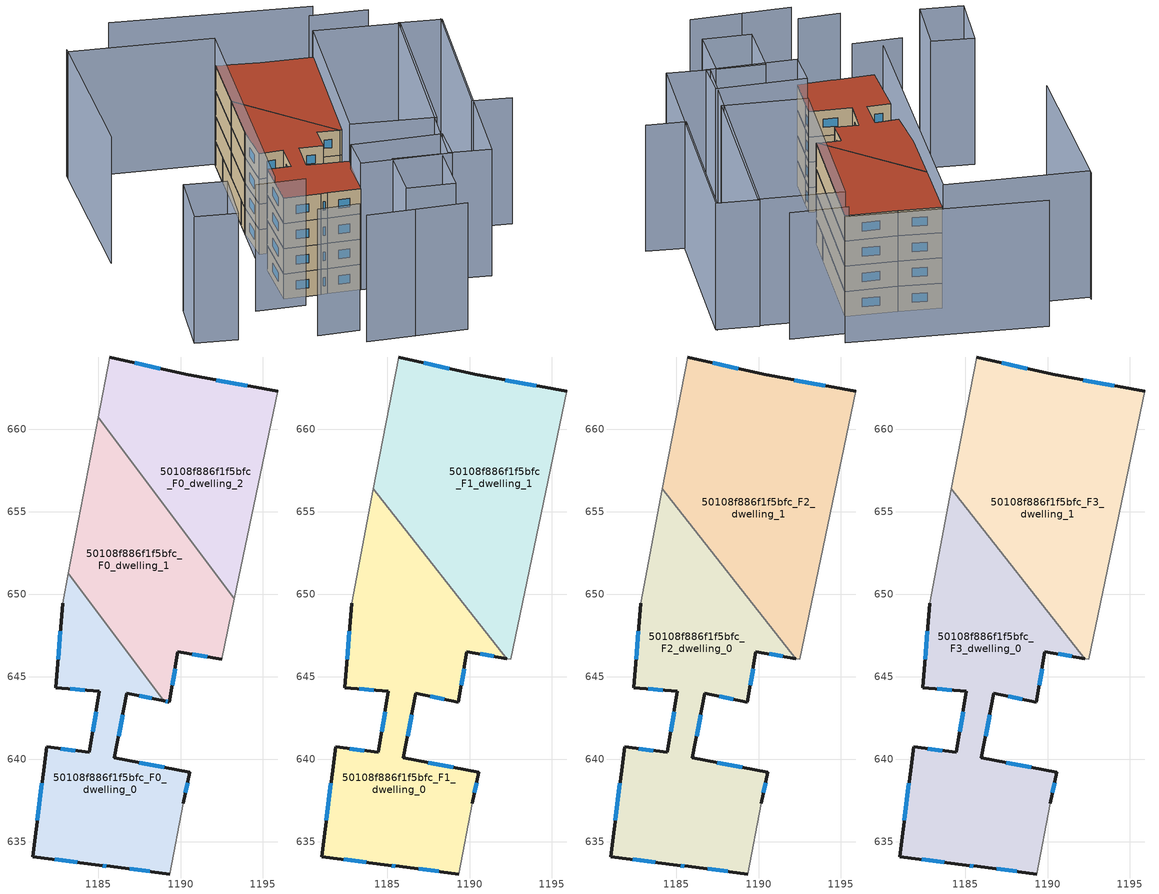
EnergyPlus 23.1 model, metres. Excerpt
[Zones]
50108f886f1f5bfc_F0_dwelling_0
 floor ground (EU_floor_Construction): 1183.2,651.27 1188.99,643.54 1186.75,644 1185.99,640.09 1190.55,639.21 1190.18,637.34 1189.34,633.05 1185.73,633.5 1185.08,633.58 1181.03,634.11 1181.88,640.75 1184.48,640.42 1185.08,644.13 1182.45,644.34 1182.86,649.47 z0
 wall outside (EU_wall_Construction): 1182.86,649.47 1182.45,644.34 1185.08,644.13 1184.48,640.42 1181.88,640.75 1181.03,634.11 1185.08,633.58 1185.73,633.5 1189.34,633.05 / 1190.18,637.34 1190.55,639.21 1185.99,640.09 1186.75,644 1188.99,643.54 z0:3
 wall adiabatic (EU_wall_Construction): 1183.2,651.27 1182.86,649.47 / 1189.34,633.05 1190.18,637.34 z0:3
 wall to 50108f886f1f5bfc_F0_dwelling_1 (EU_wall_Construction): 1188.99,643.54 1183.2,651.27 z0:3
 window (EU_Window_Construction): 1182.72,647.77 1182.59,646.05 / 1187.5,643.84 1188.24,643.69 / 1186.24,641.39 1186.5,642.7 / 1189.03,639.51 1187.51,639.8 / 1190.3,637.97 1190.42,638.59 / 1186.93,633.35 1188.14,633.2 / 1185.29,633.56 1185.51,633.53 / 1182.38,633.93 1183.73,633.76 / 1181.6,638.54 1181.31,636.32 / 1183.61,640.53 1182.75,640.65 / 1184.88,642.9 1184.68,641.66 / 1183.33,644.28 1184.2,644.2 z1:2
50108f886f1f5bfc_F0_dwelling_1
 floor ground (EU_floor_Construction): 1185.01,660.75 1193.27,649.72 1192.5,646.08 1189.84,646.53 1189.33,643.47 1188.99,643.54 1183.2,651.27 z0
 wall outside (EU_wall_Construction): 1188.99,643.54 1189.33,643.47 1189.84,646.53 1192.5,646.08 z0:3
 wall adiabatic (EU_wall_Construction): 1185.01,660.75 1183.2,651.27 / 1192.5,646.08 1193.27,649.72 z0:3
 wall to 50108f886f1f5bfc_F0_dwelling_2 (EU_wall_Construction): 1193.26,649.72 1185.01,660.75 z0:3
 window (EU_Window_Construction): 1189.5,644.49 1189.67,645.51 / 1189.1,643.52 1189.22,643.5 / 1190.73,646.38 1191.61,646.22 z1:2
50108f886f1f5bfc_F0_dwelling_2
 floor ground (EU_floor_Construction): 1195.91,662.32 1193.27,649.72 1185.01,660.75 1185.7,664.39 1190.32,663.33 z0
 wall outside (EU_wall_Construction): 1195.91,662.32 1190.32,663.33 1185.7,664.39 z0:3
 wall adiabatic (EU_wall_Construction): 1185.7,664.39 1185.01,660.75 / 1193.27,649.72 1195.91,662.32 z0:3
 window (EU_Window_Construction): 1188.78,663.69 1187.24,664.04 / 1194.05,662.66 1192.18,663 z1:2
50108f886f1f5bfc_F1_dwelling_0
 floor to 50108f886f1f5bfc_F0_dwelling_0 (EU_floor_Construction): 1183.2,651.27 1188.99,643.54 1186.75,644 1185.99,640.09 1190.55,639.21 1190.18,637.34 1189.34,633.05 1185.73,633.5 1185.08,633.58 1181.03,634.11 1181.88,640.75 1184.48,640.42 1185.08,644.13 1182.45,644.34 1182.86,649.47 z3
 floor to 50108f886f1f5bfc_F0_dwelling_1 (EU_floor_Construction): 1184.18,656.41 1192.26,646.12 1189.84,646.53 1189.33,643.47 1188.99,643.54 1183.2,651.27 z3
 wall outside (EU_wall_Construction): 1182.86,649.47 1182.45,644.34 1185.08,644.13 1184.48,640.42 1181.88,640.75 1181.03,634.11 1185.08,633.58 1185.73,633.5 1189.34,633.05 / 1190.18,637.34 1190.55,639.21 1185.99,640.09 1186.75,644 1189.33,643.47 1189.84,646.53 1192.26,646.12 z3:6
 wall adiabatic (EU_wall_Construction): 1184.18,656.41 1182.86,649.47 / 1189.34,633.05 1190.18,637.34 z3:6
 wall to 50108f886f1f5bfc_F1_dwelling_1 (EU_wall_Construction): 1192.26,646.12 1184.18,656.41 z3:6
 window (EU_Window_Construction): 1182.72,647.77 1182.59,646.05 / 1190.65,646.39 1191.46,646.25 / 1189.5,644.49 1189.67,645.51 / 1187.61,643.82 1188.47,643.65 / 1186.24,641.39 1186.5,642.7 / 1189.03,639.51 1187.51,639.8 / 1190.3,637.97 1190.42,638.59 / 1186.93,633.35 1188.14,633.2 / 1185.29,633.56 1185.51,633.53 / 1182.38,633.93 1183.73,633.76 / 1181.6,638.54 1181.31,636.32 / 1183.61,640.53 1182.75,640.65 / 1184.88,642.9 1184.68,641.66 / 1183.33,644.28 1184.2,644.2 z4:5
50108f886f1f5bfc_F1_dwelling_1
 floor to 50108f886f1f5bfc_F0_dwelling_1 (EU_floor_Construction): 1185,660.75 1193.26,649.72 1192.5,646.08 1192.26,646.12 1184.18,656.41 z3
 floor to 50108f886f1f5bfc_F0_dwelling_2 (EU_floor_Construction): 1195.91,662.32 1193.26,649.72 1185,660.75 1185.7,664.39 1190.32,663.33 z3
 wall outside (EU_wall_Construction): 1195.91,662.32 1190.32,663.33 1185.7,664.39 z3:6
 wall adiabatic (EU_wall_Construction): 1192.26,646.12 1192.5,646.08 1195.91,662.32 / 1185.7,664.39 1184.18,656.41 z3:6
 window (EU_Window_Construction): 1188.78,663.69 1187.24,664.04 / 1194.05,662.66 1192.18,663 z4:5
50108f886f1f5bfc_F2_dwelling_0
 floor to 50108f886f1f5bfc_F1_dwelling_0 (EU_floor_Construction): 1184.18,656.41 1192.26,646.12 1189.84,646.53 1189.33,643.47 1186.75,644 1185.99,640.09 1190.55,639.21 1190.18,637.34 1189.34,633.05 1185.73,633.5 1185.08,633.58 1181.03,634.11 1181.88,640.75 1184.48,640.42 1185.08,644.13 1182.45,644.34 1182.86,649.47 z6
 wall outside (EU_wall_Construction): 1182.86,649.47 1182.45,644.34 1185.08,644.13 1184.48,640.42 1181.88,640.75 1181.03,634.11 1185.08,633.58 1185.73,633.5 1189.34,633.05 / 1190.18,637.34 1190.55,639.21 1185.99,640.09 1186.75,644 1189.33,643.47 1189.84,646.53 1192.26,646.12 z6:9
 wall adiabatic (EU_wall_Construction): 1184.18,656.41 1182.86,649.47 / 1189.34,633.05 1190.18,637.34 z6:9
 wall to 50108f886f1f5bfc_F2_dwelling_1 (EU_wall_Construction): 1192.26,646.12 1184.18,656.41 z6:9
 window (EU_Window_Construction): 1182.72,647.77 1182.59,646.05 / 1190.65,646.39 1191.46,646.25 / 1189.5,644.49 1189.67,645.51 / 1187.61,643.82 1188.47,643.65 / 1186.24,641.39 1186.5,642.7 / 1189.03,639.51 1187.51,639.8 / 1190.3,637.97 1190.42,638.59 / 1186.93,633.35 1188.14,633.2 / 1185.29,633.56 1185.51,633.53 / 1182.38,633.93 1183.73,633.76 / 1181.6,638.54 1181.31,636.32 / 1183.61,640.53 1182.75,640.65 / 1184.88,642.9 1184.68,641.66 / 1183.33,644.28 1184.2,644.2 z7:8
50108f886f1f5bfc_F2_dwelling_1
 floor to 50108f886f1f5bfc_F1_dwelling_1 (EU_floor_Construction): 1195.91,662.32 1192.5,646.08 1192.26,646.12 1184.18,656.41 1185.7,664.39 1190.32,663.33 z6
 wall outside (EU_wall_Construction): 1195.91,662.32 1190.32,663.33 1185.7,664.39 z6:9
 wall adiabatic (EU_wall_Construction): 1192.26,646.12 1192.5,646.08 1195.91,662.32 / 1185.7,664.39 1184.18,656.41 z6:9
 window (EU_Window_Construction): 1188.78,663.69 1187.24,664.04 / 1194.05,662.66 1192.18,663 z7:8
50108f886f1f5bfc_F3_dwelling_0
 floor to 50108f886f1f5bfc_F2_dwelling_0 (EU_floor_Construction): 1184.18,656.41 1192.26,646.12 1189.84,646.53 1189.33,643.47 1186.75,644 1185.99,640.09 1190.55,639.21 1190.18,637.34 1189.34,633.05 1185.73,633.5 1185.08,633.58 1181.03,634.11 1181.88,640.75 1184.48,640.42 1185.08,644.13 1182.45,644.34 1182.86,649.47 z9
 wall outside (EU_wall_Construction): 1182.86,649.47 1182.45,644.34 1185.08,644.13 1184.48,640.42 1181.88,640.75 1181.03,634.11 1185.08,633.58 1185.73,633.5 1189.34,633.05 / 1190.18,637.34 1190.55,639.21 1185.99,640.09 1186.75,644 1189.33,643.47 1189.84,646.53 1192.26,646.12 z9:12
 wall adiabatic (EU_wall_Construction): 1184.18,656.41 1182.86,649.47 / 1189.34,633.05 1190.18,637.34 z9:12
 wall to 50108f886f1f5bfc_F3_dwelling_1 (EU_wall_Construction): 1192.26,646.12 1184.18,656.41 z9:12
 window (EU_Window_Construction): 1182.72,647.77 1182.59,646.05 / 1190.65,646.39 1191.46,646.25 / 1189.5,644.49 1189.67,645.51 / 1187.61,643.82 1188.47,643.65 / 1186.24,641.39 1186.5,642.7 / 1189.03,639.51 1187.51,639.8 / 1190.3,637.97 1190.42,638.59 / 1186.93,633.35 1188.14,633.2 / 1185.29,633.56 1185.51,633.53 / 1182.38,633.93 1183.73,633.76 / 1181.6,638.54 1181.31,636.32 / 1183.61,640.53 1182.75,640.65 / 1184.88,642.9 1184.68,641.66 / 1183.33,644.28 1184.2,644.2 z10:11
 roof outside (EU_roof_Construction): 1189.34,633.05 1190.18,637.34 1190.55,639.21 1185.99,640.09 1186.75,644 1189.33,643.47 1189.84,646.53 1192.26,646.12 1184.18,656.41 1182.86,649.47 1182.45,644.34 1185.08,644.13 1184.48,640.42 1181.88,640.75 1181.03,634.11 1185.08,633.58 1185.73,633.5 z12
50108f886f1f5bfc_F3_dwelling_1
 floor to 50108f886f1f5bfc_F2_dwelling_1 (EU_floor_Construction): 1195.91,662.32 1192.5,646.08 1192.26,646.12 1184.18,656.41 1185.7,664.39 1190.32,663.33 z9
 wall outside (EU_wall_Construction): 1195.91,662.32 1190.32,663.33 1185.7,664.39 z9:12
 wall adiabatic (EU_wall_Construction): 1192.26,646.12 1192.5,646.08 1195.91,662.32 / 1185.7,664.39 1184.18,656.41 z9:12
 window (EU_Window_Construction): 1188.78,663.69 1187.24,664.04 / 1194.05,662.66 1192.18,663 z10:11
 roof outside (EU_roof_Construction): 1192.5,646.08 1195.91,662.32 1190.32,663.33 1185.7,664.39 1184.18,656.41 1192.26,646.12 z12
shading: 1190.77,621.27 1196.37,620.57 / 1185.5,621.97 1190.77,621.31 / 1181.24,625.14 1185.8,624.63 / 1177.31,632.72 1182.67,631.99 / 1209.65,640.74 1205.43,641.65 / 1205.43,641.65 1209.41,660.05 / 1170.36,667.93 1185.81,664.99 / 1185.81,664.99 1179.85,633.67 / 1170.44,668.42 1167.3,648.47 / 1203.14,664.8 1196.87,665.84 / 1198.05,667.78 1176.82,672.4 / 1198.05,631.86 1196.87,625.13 / 1196.87,625.13 1191.64,626.05 / 1191.64,626.05 1192.82,632.78 / 1192.82,632.78 1198.05,631.86 / 1168.58,628.56 1170.25,635.7 / 1170.25,635.7 1174.84,634.63 / 1174.84,634.63 1173.17,627.49 / 1173.17,627.49 1168.58,628.56 / 1199.75,635.95 1199.12,631.62 / 1199.12,631.62 1189.34,633.05 / 1189.34,633.05 1189.97,637.37 / 1189.97,637.37 1199.75,635.95 / 1198.66,631.77 1204.93,660.86 / 1204.93,660.86 1209.52,659.87 / 1209.52,659.87 1203.24,630.78 / 1203.24,630.78 1198.66,631.77 / 1191.56,641.6 1195.96,662.58 / 1195.96,662.58 1205.08,660.67 / 1205.08,660.67 1200.68,639.69 / 1200.68,639.69 1191.56,641.6 z0:15
[Building]
EU S2 Campaign: North Axis=0; Terrain=City; Solar Distribution=FullExterior
[Site:Location]
Bologna: Latitude=44.5; Longitude=11.25; Time Zone=1; Elevation=37
[SizingPeriod:WeatherFileDays]
AnnualSizingPeriod: Begin Month=1; Begin Day of Month=1; End Month=12; End Day of Month=31; Day of Week for Start Day=Monday; Use Weather File Daylight Saving Period=No; Use Weather File Rain and Snow Indicators=No
[MATERIAL]
EU_InternalMass_Material: Roughness=MediumRough; Thickness=0.1; Conductivity=1; Density=1800; Specific Heat=900; Thermal Absorptance=0.9; Solar Absorptance=0.7; Visible Absorptance=0.7
[MATERIAL:NOMASS] Roughness=MediumRough; Thermal Absorptance=0.9; Solar Absorptance=0.7; Visible Absorptance=0.7
Name | Thermal Resistance
EU_wall_NoMass | 0.937881
EU_roof_NoMass | 0.548572
EU_floor_NoMass | 0.71348
[WINDOWMATERIAL:SIMPLEGLAZINGSYSTEM]
EU_Window_SimpleGlazing: UFactor=4.25633; Solar Heat Gain Coefficient=0.85; Visible Transmittance=0.85
[CONSTRUCTION]
EU_wall_Construction: EU_wall_NoMass
EU_roof_Construction: EU_roof_NoMass
EU_floor_Construction: EU_floor_NoMass
EU_Window_Construction: EU_Window_SimpleGlazing
EU_InternalMass_Construction: EU_InternalMass_Material
[ZONE] Type=1; Multiplier=1; Ceiling Height=autocalculate; Floor Area=autocalculate; Part of Total Floor Area=Yes
Name | Volume
50108f886f1f5bfc_F0_dwelling_0 | 255.928
50108f886f1f5bfc_F1_dwelling_0 | 383.894
50108f886f1f5bfc_F2_dwelling_0; 50108f886f1f5bfc_F3_dwelling_0 | 383.903
50108f886f1f5bfc_F0_dwelling_1 | 255.932
50108f886f1f5bfc_F1_dwelling_1 | 383.889
50108f886f1f5bfc_F2_dwelling_1; 50108f886f1f5bfc_F3_dwelling_1 | 383.892
50108f886f1f5bfc_F0_dwelling_2 | 255.929
[INTERNALMASS] Construction=EU_InternalMass_Construction
Name | Zone or ZoneList | Surface Area
50108f886f1f5bfc_F0_dwelling_0_EU_InternalMass | 50108f886f1f5bfc_F0_dwelling_0 | 85.3093
50108f886f1f5bfc_F0_dwelling_1_EU_InternalMass | 50108f886f1f5bfc_F0_dwelling_1 | 85.3107
50108f886f1f5bfc_F0_dwelling_2_EU_InternalMass | 50108f886f1f5bfc_F0_dwelling_2 | 85.3095
50108f886f1f5bfc_F1_dwelling_0_EU_InternalMass | 50108f886f1f5bfc_F1_dwelling_0 | 127.968
50108f886f1f5bfc_F1_dwelling_1_EU_InternalMass | 50108f886f1f5bfc_F1_dwelling_1 | 127.964
50108f886f1f5bfc_F2_dwelling_0_EU_InternalMass | 50108f886f1f5bfc_F2_dwelling_0 | 127.968
50108f886f1f5bfc_F2_dwelling_1_EU_InternalMass | 50108f886f1f5bfc_F2_dwelling_1 | 127.964
50108f886f1f5bfc_F3_dwelling_0_EU_InternalMass | 50108f886f1f5bfc_F3_dwelling_0 | 127.968
50108f886f1f5bfc_F3_dwelling_1_EU_InternalMass | 50108f886f1f5bfc_F3_dwelling_1 | 127.964
[OTHEREQUIPMENT] Fuel Type=Electricity; Design Level Calculation Method=Watts/Area; Power per Zone Floor Area=1; Fraction Latent=0; Fraction Radiant=0; Fraction Lost=0; Carbon Dioxide Generation Rate=0; EndUse Subcategory=EU_Step8_InternalGains
Name | Zone or ZoneList or Space or SpaceList | Schedule
EU_Step8_InternalGain_50108f886f1f5bfc_F0_dwelling_0_f000 | 50108f886f1f5bfc_F0_dwelling_0 | EU_Step8_GainSchedule_50108f886f1f5bfc_F0_dwelling_0_f000
EU_Step8_InternalGain_50108f886f1f5bfc_F0_dwelling_1_f000 | 50108f886f1f5bfc_F0_dwelling_1 | EU_Step8_GainSchedule_50108f886f1f5bfc_F0_dwelling_1_f000
EU_Step8_InternalGain_50108f886f1f5bfc_F0_dwelling_2_f000 | 50108f886f1f5bfc_F0_dwelling_2 | EU_Step8_GainSchedule_50108f886f1f5bfc_F0_dwelling_2_f000
EU_Step8_InternalGain_50108f886f1f5bfc_F1_dwelling_0_f000 | 50108f886f1f5bfc_F1_dwelling_0 | EU_Step8_GainSchedule_50108f886f1f5bfc_F1_dwelling_0_f000
EU_Step8_InternalGain_50108f886f1f5bfc_F1_dwelling_1_f000 | 50108f886f1f5bfc_F1_dwelling_1 | EU_Step8_GainSchedule_50108f886f1f5bfc_F1_dwelling_1_f000
EU_Step8_InternalGain_50108f886f1f5bfc_F2_dwelling_0_f000 | 50108f886f1f5bfc_F2_dwelling_0 | EU_Step8_GainSchedule_50108f886f1f5bfc_F2_dwelling_0_f000
EU_Step8_InternalGain_50108f886f1f5bfc_F2_dwelling_1_f000 | 50108f886f1f5bfc_F2_dwelling_1 | EU_Step8_GainSchedule_50108f886f1f5bfc_F2_dwelling_1_f000
EU_Step8_InternalGain_50108f886f1f5bfc_F3_dwelling_0_f000 | 50108f886f1f5bfc_F3_dwelling_0 | EU_Step8_GainSchedule_50108f886f1f5bfc_F3_dwelling_0_f000
EU_Step8_InternalGain_50108f886f1f5bfc_F3_dwelling_1_f000 | 50108f886f1f5bfc_F3_dwelling_1 | EU_Step8_GainSchedule_50108f886f1f5bfc_F3_dwelling_1_f000
[ZONEVENTILATION:DESIGNFLOWRATE] Schedule=EU_AlwaysOn; Design Flow Rate Calculation Method=AirChanges/Hour; Air Changes per Hour=0.687892; Ventilation Type=Natural; Fan Pressure Rise=0; Fan Total Efficiency=1; Constant Term Coefficient=1; Temperature Term Coefficient=0; Velocity Term Coefficient=0; Velocity Squared Term Coefficient=0; Minimum Indoor Temperature=-100; Maximum Indoor Temperature=100; Delta Temperature=-100; Minimum Outdoor Temperature=-100; Maximum Outdoor Temperature=100; Maximum Wind Speed=40
Name | Zone or ZoneList or Space or SpaceList
EU_ConstantAir_50108f886f1f5bfc_F0_dwelling_0 | 50108f886f1f5bfc_F0_dwelling_0
EU_ConstantAir_50108f886f1f5bfc_F0_dwelling_1 | 50108f886f1f5bfc_F0_dwelling_1
EU_ConstantAir_50108f886f1f5bfc_F0_dwelling_2 | 50108f886f1f5bfc_F0_dwelling_2
EU_ConstantAir_50108f886f1f5bfc_F1_dwelling_0 | 50108f886f1f5bfc_F1_dwelling_0
EU_ConstantAir_50108f886f1f5bfc_F1_dwelling_1 | 50108f886f1f5bfc_F1_dwelling_1
EU_ConstantAir_50108f886f1f5bfc_F2_dwelling_0 | 50108f886f1f5bfc_F2_dwelling_0
EU_ConstantAir_50108f886f1f5bfc_F2_dwelling_1 | 50108f886f1f5bfc_F2_dwelling_1
EU_ConstantAir_50108f886f1f5bfc_F3_dwelling_0 | 50108f886f1f5bfc_F3_dwelling_0
EU_ConstantAir_50108f886f1f5bfc_F3_dwelling_1 | 50108f886f1f5bfc_F3_dwelling_1
[HVACTEMPLATE:THERMOSTAT] Constant Heating Setpoint=20; Constant Cooling Setpoint=50
EU_HeatOnly_50108f886f1f5bfc_F0_dwelling_0; EU_HeatOnly_50108f886f1f5bfc_F0_dwelling_1; EU_HeatOnly_50108f886f1f5bfc_F0_dwelling_2; EU_HeatOnly_50108f886f1f5bfc_F1_dwelling_0; EU_HeatOnly_50108f886f1f5bfc_F1_dwelling_1; EU_HeatOnly_50108f886f1f5bfc_F2_dwelling_0; EU_HeatOnly_50108f886f1f5bfc_F2_dwelling_1; EU_HeatOnly_50108f886f1f5bfc_F3_dwelling_0; EU_HeatOnly_50108f886f1f5bfc_F3_dwelling_1
[HVACTEMPLATE:ZONE:IDEALLOADSAIRSYSTEM] System Availability Schedule=EU_AlwaysOn; Maximum Heating Supply Air Temperature=50; Minimum Cooling Supply Air Temperature=13; Maximum Heating Supply Air Humidity Ratio=0.0156; Minimum Cooling Supply Air Humidity Ratio=0.0077; Heating Limit=NoLimit; Cooling Limit=NoLimit; Heating Availability Schedule=EU_AlwaysOn; Cooling Availability Schedule=EU_CoolingOff; Dehumidification Control Type=ConstantSensibleHeatRatio; Cooling Sensible Heat Ratio=0.7; Dehumidification Setpoint=60; Humidification Control Type=None; Humidification Setpoint=30; Outdoor Air Method=None; Outdoor Air Flow Rate per Person=0.00944; Outdoor Air Flow Rate per Zone Floor Area=0; Outdoor Air Flow Rate per Zone=0; Demand Controlled Ventilation Type=None; Outdoor Air Economizer Type=NoEconomizer; Heat Recovery Type=None; Sensible Heat Recovery Effectiveness=0.7; Latent Heat Recovery Effectiveness=0.65
Name | Template Thermostat
50108f886f1f5bfc_F0_dwelling_0 | EU_HeatOnly_50108f886f1f5bfc_F0_dwelling_0
50108f886f1f5bfc_F0_dwelling_1 | EU_HeatOnly_50108f886f1f5bfc_F0_dwelling_1
50108f886f1f5bfc_F0_dwelling_2 | EU_HeatOnly_50108f886f1f5bfc_F0_dwelling_2
50108f886f1f5bfc_F1_dwelling_0 | EU_HeatOnly_50108f886f1f5bfc_F1_dwelling_0
50108f886f1f5bfc_F1_dwelling_1 | EU_HeatOnly_50108f886f1f5bfc_F1_dwelling_1
50108f886f1f5bfc_F2_dwelling_0 | EU_HeatOnly_50108f886f1f5bfc_F2_dwelling_0
50108f886f1f5bfc_F2_dwelling_1 | EU_HeatOnly_50108f886f1f5bfc_F2_dwelling_1
50108f886f1f5bfc_F3_dwelling_0 | EU_HeatOnly_50108f886f1f5bfc_F3_dwelling_0
50108f886f1f5bfc_F3_dwelling_1 | EU_HeatOnly_50108f886f1f5bfc_F3_dwelling_1
[SIZING:ZONE] Zone Cooling Design Supply Air Temperature Input Method=SupplyAirTemperature; Zone Cooling Design Supply Air Temperature=13; Zone Heating Design Supply Air Temperature Input Method=SupplyAirTemperature; Zone Heating Design Supply Air Temperature=50; Zone Cooling Design Supply Air Humidity Ratio=0.008; Zone Heating Design Supply Air Humidity Ratio=0.008; Cooling Design Air Flow Method=DesignDay; Cooling Design Air Flow Rate=0; Cooling Minimum Air Flow per Zone Floor Area=0.000762; Cooling Minimum Air Flow=0; Cooling Minimum Air Flow Fraction=0.2; Heating Design Air Flow Method=DesignDay; Heating Design Air Flow Rate=0; Heating Maximum Air Flow per Zone Floor Area=0.002032; Heating Maximum Air Flow=0.141576; Heating Maximum Air Flow Fraction=0.3; Account for Dedicated Outdoor Air System=No; Dedicated Outdoor Air System Control Strategy=NeutralSupplyAir; Dedicated Outdoor Air Low Setpoint Temperature for Design=autosize; Dedicated Outdoor Air High Setpoint Temperature for Design=autosize; Zone Load Sizing Method=Sensible Load Only No Latent Load; Zone Latent Cooling Design Supply Air Humidity Ratio Input Method=HumidityRatioDifference; Zone Cooling Design Supply Air Humidity Ratio Difference=0.005; Zone Latent Heating Design Supply Air Humidity Ratio Input Method=HumidityRatioDifference; Zone Humidification Design Supply Air Humidity Ratio Difference=0.005
50108f886f1f5bfc_F0_dwelling_0; 50108f886f1f5bfc_F0_dwelling_1; 50108f886f1f5bfc_F0_dwelling_2; 50108f886f1f5bfc_F1_dwelling_0; 50108f886f1f5bfc_F1_dwelling_1; 50108f886f1f5bfc_F2_dwelling_0; 50108f886f1f5bfc_F2_dwelling_1; 50108f886f1f5bfc_F3_dwelling_0; 50108f886f1f5bfc_F3_dwelling_1
[SCHEDULE:CONSTANT]
Name | Hourly Value
EU_AlwaysOn | 1
EU_CoolingOff | 0
[SCHEDULE:FILE] Column Number=1; Rows to Skip at Top=0; Number of Hours of Data=8760; Column Separator=Comma; Interpolate to Timestep=No; Minutes per Item=60; Adjust Schedule for Daylight Savings=Yes
Name | File
EU_Step8_GainSchedule_50108f886f1f5bfc_F0_dwelling_0_f000 | ../../schedules/50108f886f1f5bfc/50108f886f1f5bfc_F0_dwelling_0_f000_gain.csv
EU_Step8_GainSchedule_50108f886f1f5bfc_F0_dwelling_1_f000 | ../../schedules/50108f886f1f5bfc/50108f886f1f5bfc_F0_dwelling_1_f000_gain.csv
EU_Step8_GainSchedule_50108f886f1f5bfc_F0_dwelling_2_f000 | ../../schedules/50108f886f1f5bfc/50108f886f1f5bfc_F0_dwelling_2_f000_gain.csv
EU_Step8_GainSchedule_50108f886f1f5bfc_F1_dwelling_0_f000 | ../../schedules/50108f886f1f5bfc/50108f886f1f5bfc_F1_dwelling_0_f000_gain.csv
EU_Step8_GainSchedule_50108f886f1f5bfc_F1_dwelling_1_f000 | ../../schedules/50108f886f1f5bfc/50108f886f1f5bfc_F1_dwelling_1_f000_gain.csv
EU_Step8_GainSchedule_50108f886f1f5bfc_F2_dwelling_0_f000 | ../../schedules/50108f886f1f5bfc/50108f886f1f5bfc_F2_dwelling_0_f000_gain.csv
EU_Step8_GainSchedule_50108f886f1f5bfc_F2_dwelling_1_f000 | ../../schedules/50108f886f1f5bfc/50108f886f1f5bfc_F2_dwelling_1_f000_gain.csv
EU_Step8_GainSchedule_50108f886f1f5bfc_F3_dwelling_0_f000 | ../../schedules/50108f886f1f5bfc/50108f886f1f5bfc_F3_dwelling_0_f000_gain.csv
EU_Step8_GainSchedule_50108f886f1f5bfc_F3_dwelling_1_f000 | ../../schedules/50108f886f1f5bfc/50108f886f1f5bfc_F3_dwelling_1_f000_gain.csv
